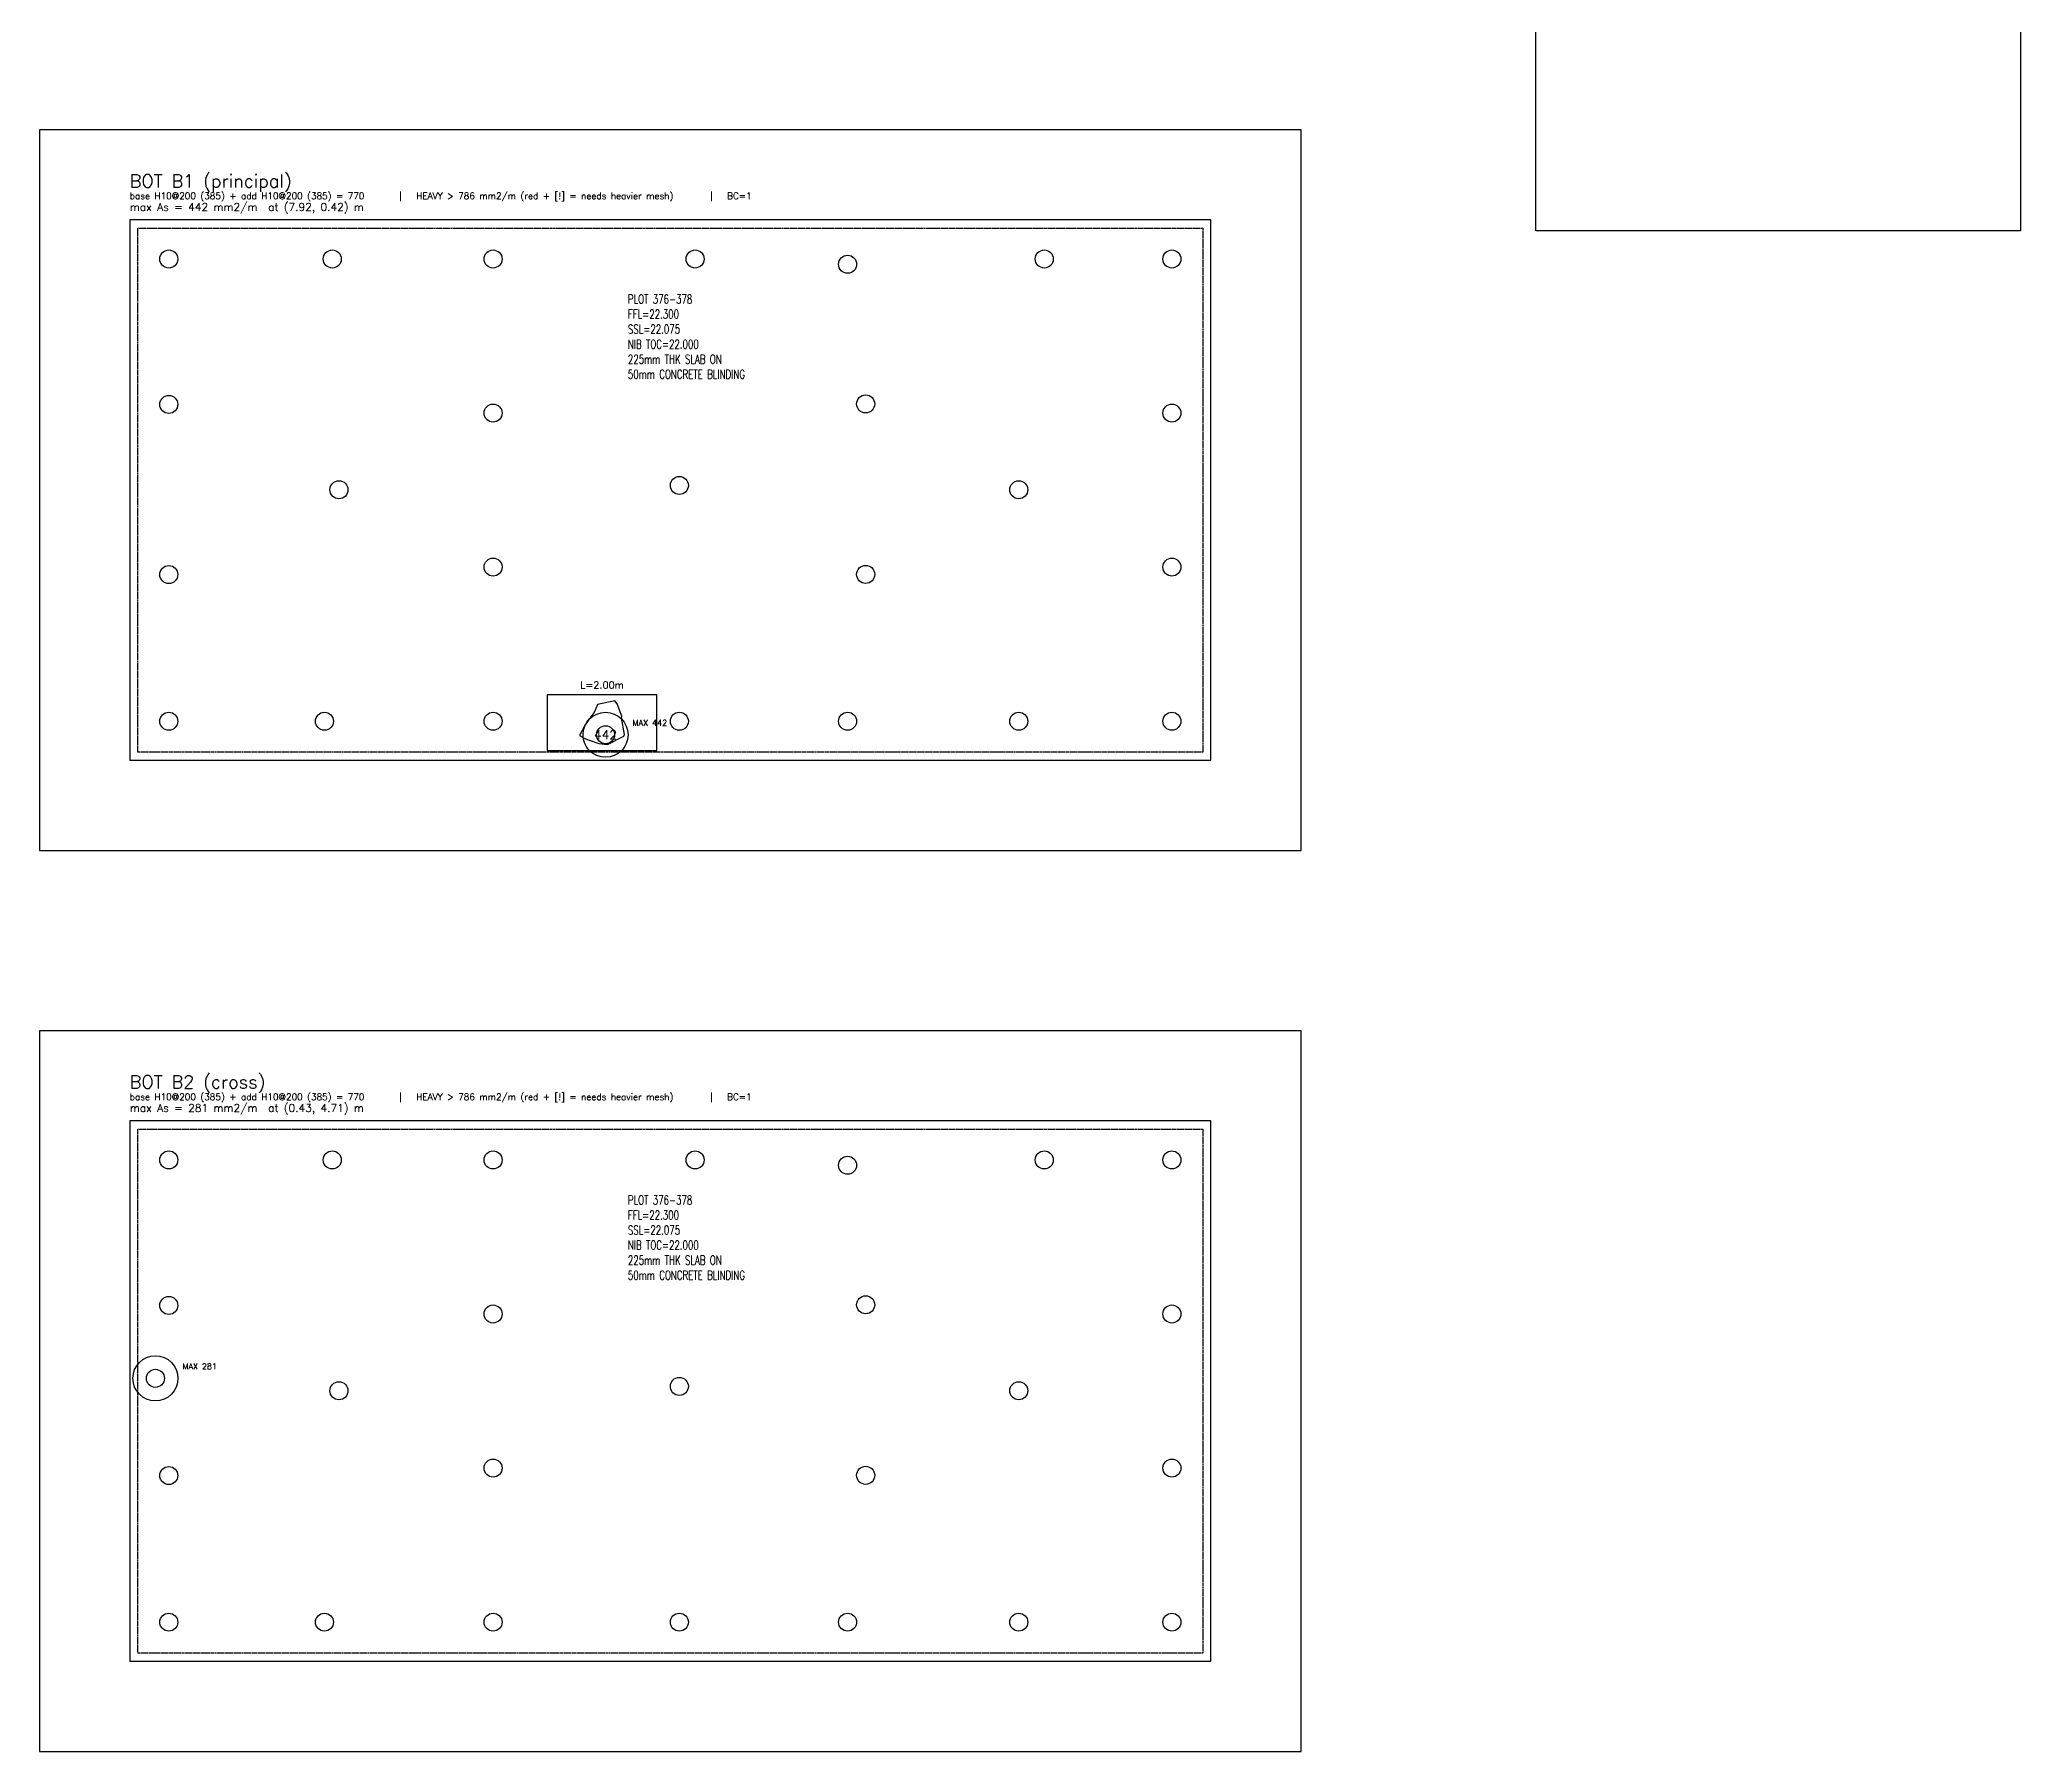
# Model space of a CAD drawing. Header units: millimetres. Extents: x -21392 to 100362, y -17730 to 39230.
# Drawn here: x -21392 to 11567, y -17730 to 10750 of the extents above; entities that cross this region are included whole.
import ezdxf
from ezdxf.enums import TextEntityAlignment as Align

# ---------------------------------------------------------------- set-up
doc = ezdxf.new("R2010")
doc.units = ezdxf.units.MM
doc.linetypes.add('DASHED', pattern=[19.05, 12.7, -6.35])
for name, color, linetype in [('PH-B1-MAX', 3, 'Continuous'), ('PH-B1-PILES', 7, 'Continuous'), ('PH-B1-SD-Text', 4, 'Continuous'), ('PH-B1-SLAB', 8, 'Continuous'), ('PH-B1-THICKNESS', 8, 'Continuous'), ('PH-B1-TITLE', 7, 'Continuous'), ('PH-B2-MAX', 8, 'Continuous'), ('PH-B2-PILES', 7, 'Continuous'), ('PH-B2-SD-Text', 4, 'Continuous'), ('PH-B2-SLAB', 8, 'Continuous'), ('PH-B2-THICKNESS', 8, 'Continuous'), ('PH-B2-TITLE', 7, 'Continuous'), ('PH-FRAME', 7, 'Continuous'), ('rebar_bottom', 7, 'Continuous'), ('SD-B1 ADD', 3, 'Continuous')]:
    doc.layers.add(name, color=color, linetype=linetype)
doc.styles.add('PH-LABEL', font='romans.shx', dxfattribs={"width": 0.7})

msp = doc.modelspace()

# ---------------------------------------------------------------- linework, layer by layer
at = {"layer": 'PH-B1-MAX', "color": 3}
for radius in [375, 150]:
    msp.add_circle((-11975, -816), radius, dxfattribs=at)
at = {"layer": 'PH-B1-PILES'}
for centre in [(-19242, 7100), (-16522, 7100), (-13847, 7100), (-10484, 7100), (-7947, 7012), (-4675, 7100), (-2552, 7100), (-19242, 4680), (-13847, 4537), (-7647, 4690), (-2552, 4537), (-16411, 3260), (-10747, 3332), (-5100, 3260), (-19242, 1850), (-13847, 1974), (-7647, 1853), (-2552, 1974), (-19242, -590), (-16652, -590), (-13847, -590), (-10747, -590), (-7947, -590), (-5100, -590), (-2552, -590)]:
    msp.add_circle(centre, 150, dxfattribs=at)
at = {"layer": 'PH-B1-SLAB'}
msp.add_lwpolyline([(-11237, -1240), (-10997, -1240), (-10756, -1240), (-10454, -1240), (-10153, -1240), (-9820, -1240), (-9488, -1240), (-9175, -1240), (-8862, -1240), (-8555, -1240), (-8248, -1240), (-7947, -1240), (-7635, -1240), (-7336, -1240), (-7037, -1240), (-6739, -1240), (-6442, -1240), (-6144, -1240), (-5846, -1240), (-5549, -1240), (-5251, -1240), (-4954, -1240), (-4658, -1240), (-4371, -1240), (-4083, -1240), (-3789, -1240), (-3495, -1240), (-3180, -1240), (-2865, -1240), (-2613, -1240), (-2314, -1240), (-2108, -1240), (-1902, -1240), (-1902, -1032), (-1902, -824), (-1902, -543), (-1902, -262), (-1902, 51), (-1902, 363), (-1902, 678), (-1902, 989), (-1902, 1283), (-1902, 1576), (-1902, 1869), (-1902, 2162), (-1902, 2455), (-1902, 2748), (-1902, 3039), (-1902, 3329), (-1902, 3603), (-1902, 3877), (-1902, 4152), (-1902, 4426), (-1902, 4705), (-1902, 4984), (-1902, 5278), (-1902, 5572), (-1902, 5872), (-1902, 6172), (-1902, 6483), (-1902, 6794), (-1902, 7039), (-1902, 7342), (-1902, 7546), (-1902, 7750), (-2108, 7750), (-2314, 7750), (-2590, 7750), (-2865, 7750), (-3180, 7750), (-3495, 7750), (-3789, 7750), (-4083, 7750), (-4371, 7750), (-4658, 7750), (-4954, 7750), (-5251, 7750), (-5549, 7750), (-5846, 7750), (-6144, 7750), (-6442, 7750), (-6739, 7750), (-7037, 7750), (-7336, 7750), (-7635, 7750), (-7947, 7750), (-8248, 7750), (-8555, 7750), (-8862, 7750), (-9175, 7750), (-9488, 7750), (-9820, 7750), (-10153, 7750), (-10455, 7750), (-10756, 7750), (-10997, 7750), (-11237, 7750), (-11509, 7750), (-11782, 7750), (-12086, 7750), (-12391, 7750), (-12644, 7750), (-12896, 7750), (-13071, 7750), (-13247, 7750), (-13422, 7750), (-13598, 7750), (-13851, 7750), (-14104, 7750), (-14404, 7750), (-14716, 7750), (-15015, 7750), (-15313, 7750), (-15604, 7750), (-15895, 7750), (-16187, 7750), (-16478, 7750), (-16769, 7750), (-17061, 7750), (-17352, 7750), (-17644, 7750), (-17958, 7750), (-18272, 7750), (-18587, 7750), (-18903, 7750), (-19187, 7750), (-19472, 7750), (-19682, 7750), (-19892, 7750), (-19892, 7546), (-19892, 7342), (-19892, 7052), (-19892, 6794), (-19892, 6483), (-19892, 6172), (-19892, 5872), (-19892, 5572), (-19892, 5278), (-19892, 4984), (-19892, 4705), (-19892, 4426), (-19892, 4152), (-19892, 3877), (-19892, 3603), (-19892, 3329), (-19892, 3039), (-19892, 2748), (-19892, 2455), (-19892, 2162), (-19892, 1869), (-19892, 1576), (-19892, 1283), (-19892, 989), (-19892, 676), (-19892, 363), (-19892, 75), (-19892, -262), (-19892, -543), (-19892, -824), (-19892, -1032), (-19892, -1240), (-19678, -1240), (-19463, -1240), (-19173, -1240), (-18883, -1240), (-18538, -1240), (-18242, -1240), (-17924, -1240), (-17607, -1240), (-17311, -1240), (-17015, -1240), (-16718, -1240), (-16422, -1240), (-16127, -1240), (-15831, -1240), (-15535, -1240), (-15239, -1240), (-14933, -1240), (-14626, -1240), (-14333, -1240), (-14039, -1240), (-13815, -1240), (-13591, -1240), (-13419, -1240), (-13247, -1240), (-13071, -1240), (-12896, -1240), (-12643, -1240), (-12391, -1240), (-12086, -1240), (-11782, -1240), (-11509, -1240), (-11237, -1240)], close=True, dxfattribs=at)
at = {"layer": 'PH-B1-THICKNESS', "color": 8, "linetype": 'DASHED'}
for p, q in [((-19757, 7615), (-19536, 7615)), ((-19757, 7331), (-19757, 7615)), ((-19536, 7615), (-19314, 7615)), ((-19314, 7615), (-19028, 7615)), ((-19028, 7615), (-18741, 7615)), ((-18741, 7615), (-18439, 7615)), ((-18439, 7615), (-18136, 7615)), ((-18136, 7615), (-17834, 7615)), ((-17834, 7615), (-17531, 7615)), ((-17531, 7615), (-17279, 7615)), ((-17279, 7615), (-17026, 7615)), ((-17026, 7615), (-16774, 7615)), ((-16774, 7615), (-16522, 7615)), ((-16522, 7615), (-16162, 7615)), ((-16162, 7615), (-15801, 7615)), ((-15801, 7615), (-15441, 7615)), ((-15441, 7615), (-15082, 7615)), ((-15082, 7615), (-14742, 7615)), ((-14742, 7615), (-14403, 7615)), ((-14403, 7615), (-14125, 7615)), ((-14125, 7615), (-13847, 7615)), ((-13847, 7615), (-13547, 7615)), ((-13547, 7615), (-13247, 7615)), ((-13247, 7615), (-13051, 7615)), ((-13051, 7615), (-12856, 7615)), ((-12856, 7615), (-12573, 7615)), ((-12573, 7615), (-12290, 7615)), ((-12290, 7615), (-11954, 7615)), ((-11954, 7615), (-11618, 7615)), ((-11618, 7615), (-11326, 7615)), ((-11326, 7615), (-11034, 7615)), ((-11034, 7615), (-10759, 7615)), ((-10759, 7615), (-10484, 7615)), ((-10484, 7615), (-10192, 7615)), ((-10192, 7615), (-9900, 7615)), ((-9900, 7615), (-9608, 7615)), ((-9608, 7615), (-9316, 7615)), ((-9316, 7615), (-8974, 7615)), ((-8974, 7615), (-8632, 7615)), ((-8632, 7615), (-8290, 7615)), ((-8290, 7615), (-7947, 7615)), ((-7947, 7615), (-7594, 7615)), ((-7594, 7615), (-7240, 7615)), ((-7240, 7615), (-6896, 7615)), ((-6896, 7615), (-6551, 7615)), ((-6551, 7615), (-6225, 7615)), ((-6225, 7615), (-5898, 7615)), ((-5898, 7615), (-5588, 7615)), ((-5588, 7615), (-5278, 7615)), ((-5278, 7615), (-4976, 7615)), ((-4976, 7615), (-4675, 7615)), ((-4675, 7615), (-4427, 7615)), ((-4427, 7615), (-4179, 7615)), ((-4179, 7615), (-3932, 7615)), ((-3932, 7615), (-3684, 7615)), ((-3684, 7615), (-3393, 7615)), ((-3393, 7615), (-3102, 7615)), ((-3102, 7615), (-2808, 7615)), ((-2808, 7615), (-2515, 7615)), ((-2515, 7615), (-2276, 7615)), ((-2276, 7615), (-2037, 7615)), ((-2037, 7615), (-2037, 7323)), ((-19757, 7048), (-19757, 7331)), ((-2037, 7323), (-2037, 7032)), ((-19757, 6715), (-19757, 7048)), ((-2037, 7032), (-2037, 6689)), ((-19757, 6383), (-19757, 6715)), ((-2037, 6689), (-2037, 6346)), ((-19757, 6050), (-19757, 6383)), ((-2037, 6346), (-2037, 6003)), ((-19757, 5717), (-19757, 6050)), ((-2037, 6003), (-2037, 5660)), ((-19757, 5450), (-19757, 5717)), ((-2037, 5660), (-2037, 5370)), ((-19757, 5183), (-19757, 5450)), ((-2037, 5370), (-2037, 5081)), ((-19757, 4931), (-19757, 5183)), ((-2037, 5081), (-2037, 4809)), ((-19757, 4680), (-19757, 4931)), ((-19757, 4326), (-19757, 4680)), ((-2037, 4809), (-2037, 4537)), ((-19757, 3973), (-19757, 4326)), ((-2037, 4537), (-2037, 4216)), ((-19757, 3619), (-19757, 3973)), ((-2037, 4216), (-2037, 3896)), ((-2037, 3896), (-2037, 3576)), ((-19757, 3265), (-19757, 3619)), ((-2037, 3576), (-2037, 3255)), ((-19757, 2912), (-19757, 3265)), ((-2037, 3255), (-2037, 2935)), ((-19757, 2558), (-19757, 2912)), ((-2037, 2935), (-2037, 2614)), ((-19757, 2204), (-19757, 2558)), ((-2037, 2614), (-2037, 2294)), ((-19757, 1850), (-19757, 2204)), ((-2037, 2294), (-2037, 1974)), ((-19757, 1590), (-19757, 1850)), ((-2037, 1974), (-2037, 1650)), ((-2037, 1650), (-2037, 1326)), ((-19757, 1329), (-19757, 1590)), ((-19757, 1047), (-19757, 1329)), ((-2037, 1326), (-2037, 1002)), ((-19757, 766), (-19757, 1047)), ((-2037, 1002), (-2037, 678)), ((-19757, 423), (-19757, 766)), ((-2037, 678), (-2037, 358)), ((-19757, 80), (-19757, 423)), ((-2037, 358), (-2037, 38)), ((-19757, -252), (-19757, 80)), ((-2037, 38), (-2037, -276)), ((-19757, -584), (-19757, -252)), ((-2037, -276), (-2037, -590)), ((-19757, -844), (-19757, -584)), ((-2037, -590), (-2037, -847)), ((-19757, -1105), (-19757, -844)), ((-2037, -847), (-2037, -1105)), ((-19488, -1105), (-19757, -1105)), ((-19218, -1105), (-19488, -1105)), ((-18876, -1105), (-19218, -1105)), ((-18533, -1105), (-18876, -1105)), ((-18180, -1105), (-18533, -1105)), ((-17826, -1105), (-18180, -1105)), ((-17522, -1105), (-17826, -1105)), ((-17218, -1105), (-17522, -1105)), ((-16935, -1105), (-17218, -1105)), ((-16652, -1105), (-16935, -1105)), ((-16353, -1105), (-16652, -1105)), ((-16053, -1105), (-16353, -1105)), ((-15754, -1105), (-16053, -1105)), ((-15455, -1105), (-15754, -1105)), ((-15156, -1105), (-15455, -1105)), ((-14856, -1105), (-15156, -1105)), ((-14565, -1105), (-14856, -1105)), ((-14273, -1105), (-14565, -1105)), ((-14045, -1105), (-14273, -1105)), ((-13847, -1105), (-14045, -1105)), ((-13689, -1105), (-13847, -1105)), ((-13532, -1105), (-13689, -1105)), ((-13389, -1105), (-13532, -1105)), ((-13247, -1105), (-13389, -1105)), ((-13087, -1105), (-13247, -1105)), ((-12928, -1105), (-13087, -1105)), ((-12701, -1105), (-12928, -1105)), ((-12474, -1105), (-12701, -1105)), ((-12195, -1105), (-12474, -1105)), ((-11916, -1105), (-12195, -1105)), ((-11624, -1105), (-11916, -1105)), ((-11332, -1105), (-11624, -1105)), ((-11039, -1105), (-11332, -1105)), ((-10747, -1105), (-11039, -1105)), ((-10397, -1105), (-10747, -1105)), ((-10047, -1105), (-10397, -1105)), ((-9697, -1105), (-10047, -1105)), ((-9347, -1105), (-9697, -1105)), ((-8997, -1105), (-9347, -1105)), ((-8647, -1105), (-8997, -1105)), ((-8297, -1105), (-8647, -1105)), ((-7947, -1105), (-8297, -1105)), ((-7592, -1105), (-7947, -1105)), ((-7236, -1105), (-7592, -1105)), ((-6880, -1105), (-7236, -1105)), ((-6524, -1105), (-6880, -1105)), ((-6168, -1105), (-6524, -1105)), ((-5812, -1105), (-6168, -1105)), ((-5456, -1105), (-5812, -1105)), ((-5100, -1105), (-5456, -1105)), ((-4830, -1105), (-5100, -1105)), ((-4561, -1105), (-4830, -1105)), ((-4273, -1105), (-4561, -1105)), ((-3986, -1105), (-4273, -1105)), ((-3644, -1105), (-3986, -1105)), ((-3302, -1105), (-3644, -1105)), ((-2961, -1105), (-3302, -1105)), ((-2619, -1105), (-2961, -1105)), ((-2328, -1105), (-2619, -1105)), ((-2037, -1105), (-2328, -1105))]:
    msp.add_line(p, q, dxfattribs=at)
at = {"layer": 'PH-B2-MAX', "color": 8}
for radius in [375, 150]:
    msp.add_circle((-19465, -11523), radius, dxfattribs=at)
at = {"layer": 'PH-B2-PILES'}
for centre in [(-19242, -7890), (-16522, -7890), (-13847, -7890), (-10484, -7890), (-7947, -7978), (-4675, -7890), (-2552, -7890), (-19242, -10310), (-7647, -10300), (-13847, -10453), (-2552, -10453), (-10747, -11658), (-16411, -11730), (-5100, -11730), (-19242, -13140), (-13847, -13016), (-7647, -13137), (-2552, -13016), (-19242, -15580), (-16652, -15580), (-13847, -15580), (-10747, -15580), (-7947, -15580), (-5100, -15580), (-2552, -15580)]:
    msp.add_circle(centre, 150, dxfattribs=at)
at = {"layer": 'PH-B2-SLAB'}
msp.add_lwpolyline([(-11237, -16230), (-10997, -16230), (-10756, -16230), (-10454, -16230), (-10153, -16230), (-9820, -16230), (-9488, -16230), (-9175, -16230), (-8862, -16230), (-8555, -16230), (-8248, -16230), (-7947, -16230), (-7635, -16230), (-7336, -16230), (-7037, -16230), (-6739, -16230), (-6442, -16230), (-6144, -16230), (-5846, -16230), (-5549, -16230), (-5251, -16230), (-4954, -16230), (-4658, -16230), (-4371, -16230), (-4083, -16230), (-3789, -16230), (-3495, -16230), (-3180, -16230), (-2865, -16230), (-2613, -16230), (-2314, -16230), (-2108, -16230), (-1902, -16230), (-1902, -16022), (-1902, -15814), (-1902, -15533), (-1902, -15252), (-1902, -14939), (-1902, -14627), (-1902, -14312), (-1902, -14001), (-1902, -13707), (-1902, -13414), (-1902, -13121), (-1902, -12828), (-1902, -12535), (-1902, -12242), (-1902, -11951), (-1902, -11661), (-1902, -11387), (-1902, -11113), (-1902, -10838), (-1902, -10564), (-1902, -10285), (-1902, -10006), (-1902, -9712), (-1902, -9418), (-1902, -9118), (-1902, -8818), (-1902, -8507), (-1902, -8196), (-1902, -7951), (-1902, -7648), (-1902, -7444), (-1902, -7240), (-2108, -7240), (-2314, -7240), (-2590, -7240), (-2865, -7240), (-3180, -7240), (-3495, -7240), (-3789, -7240), (-4083, -7240), (-4371, -7240), (-4658, -7240), (-4954, -7240), (-5251, -7240), (-5549, -7240), (-5846, -7240), (-6144, -7240), (-6442, -7240), (-6739, -7240), (-7037, -7240), (-7336, -7240), (-7635, -7240), (-7947, -7240), (-8248, -7240), (-8555, -7240), (-8862, -7240), (-9175, -7240), (-9488, -7240), (-9820, -7240), (-10153, -7240), (-10455, -7240), (-10756, -7240), (-10997, -7240), (-11237, -7240), (-11509, -7240), (-11782, -7240), (-12086, -7240), (-12391, -7240), (-12644, -7240), (-12896, -7240), (-13071, -7240), (-13247, -7240), (-13422, -7240), (-13598, -7240), (-13851, -7240), (-14104, -7240), (-14404, -7240), (-14716, -7240), (-15015, -7240), (-15313, -7240), (-15604, -7240), (-15895, -7240), (-16187, -7240), (-16478, -7240), (-16769, -7240), (-17061, -7240), (-17352, -7240), (-17644, -7240), (-17958, -7240), (-18272, -7240), (-18587, -7240), (-18903, -7240), (-19187, -7240), (-19472, -7240), (-19682, -7240), (-19892, -7240), (-19892, -7444), (-19892, -7648), (-19892, -7938), (-19892, -8196), (-19892, -8507), (-19892, -8818), (-19892, -9118), (-19892, -9418), (-19892, -9712), (-19892, -10006), (-19892, -10285), (-19892, -10564), (-19892, -10838), (-19892, -11113), (-19892, -11387), (-19892, -11661), (-19892, -11951), (-19892, -12242), (-19892, -12535), (-19892, -12828), (-19892, -13121), (-19892, -13414), (-19892, -13707), (-19892, -14001), (-19892, -14314), (-19892, -14627), (-19892, -14915), (-19892, -15252), (-19892, -15533), (-19892, -15814), (-19892, -16022), (-19892, -16230), (-19678, -16230), (-19463, -16230), (-19173, -16230), (-18883, -16230), (-18538, -16230), (-18242, -16230), (-17924, -16230), (-17607, -16230), (-17311, -16230), (-17015, -16230), (-16718, -16230), (-16422, -16230), (-16127, -16230), (-15831, -16230), (-15535, -16230), (-15239, -16230), (-14933, -16230), (-14626, -16230), (-14333, -16230), (-14039, -16230), (-13815, -16230), (-13591, -16230), (-13419, -16230), (-13247, -16230), (-13071, -16230), (-12896, -16230), (-12643, -16230), (-12391, -16230), (-12086, -16230), (-11782, -16230), (-11509, -16230), (-11237, -16230)], close=True, dxfattribs=at)
at = {"layer": 'PH-B2-THICKNESS', "color": 8, "linetype": 'DASHED'}
for p, q in [((-19757, -7375), (-19536, -7375)), ((-19757, -7659), (-19757, -7375)), ((-19536, -7375), (-19314, -7375)), ((-19314, -7375), (-19028, -7375)), ((-19028, -7375), (-18741, -7375)), ((-18741, -7375), (-18439, -7375)), ((-18439, -7375), (-18136, -7375)), ((-18136, -7375), (-17834, -7375)), ((-17834, -7375), (-17531, -7375)), ((-17531, -7375), (-17279, -7375)), ((-17279, -7375), (-17026, -7375)), ((-17026, -7375), (-16774, -7375)), ((-16774, -7375), (-16522, -7375)), ((-16522, -7375), (-16162, -7375)), ((-16162, -7375), (-15801, -7375)), ((-15801, -7375), (-15441, -7375)), ((-15441, -7375), (-15082, -7375)), ((-15082, -7375), (-14742, -7375)), ((-14742, -7375), (-14403, -7375)), ((-14403, -7375), (-14125, -7375)), ((-14125, -7375), (-13847, -7375)), ((-13847, -7375), (-13547, -7375)), ((-13547, -7375), (-13247, -7375)), ((-13247, -7375), (-13051, -7375)), ((-13051, -7375), (-12856, -7375)), ((-12856, -7375), (-12573, -7375)), ((-12573, -7375), (-12290, -7375)), ((-12290, -7375), (-11954, -7375)), ((-11954, -7375), (-11618, -7375)), ((-11618, -7375), (-11326, -7375)), ((-11326, -7375), (-11034, -7375)), ((-11034, -7375), (-10759, -7375)), ((-10759, -7375), (-10484, -7375)), ((-10484, -7375), (-10192, -7375)), ((-10192, -7375), (-9900, -7375)), ((-9900, -7375), (-9608, -7375)), ((-9608, -7375), (-9316, -7375)), ((-9316, -7375), (-8974, -7375)), ((-8974, -7375), (-8632, -7375)), ((-8632, -7375), (-8290, -7375)), ((-8290, -7375), (-7947, -7375)), ((-7947, -7375), (-7594, -7375)), ((-7594, -7375), (-7240, -7375)), ((-7240, -7375), (-6896, -7375)), ((-6896, -7375), (-6551, -7375)), ((-6551, -7375), (-6225, -7375)), ((-6225, -7375), (-5898, -7375)), ((-5898, -7375), (-5588, -7375)), ((-5588, -7375), (-5278, -7375)), ((-5278, -7375), (-4976, -7375)), ((-4976, -7375), (-4675, -7375)), ((-4675, -7375), (-4427, -7375)), ((-4427, -7375), (-4179, -7375)), ((-4179, -7375), (-3932, -7375)), ((-3932, -7375), (-3684, -7375)), ((-3684, -7375), (-3393, -7375)), ((-3393, -7375), (-3102, -7375)), ((-3102, -7375), (-2808, -7375)), ((-2808, -7375), (-2515, -7375)), ((-2515, -7375), (-2276, -7375)), ((-2276, -7375), (-2037, -7375)), ((-2037, -7375), (-2037, -7667)), ((-19757, -7942), (-19757, -7659)), ((-2037, -7667), (-2037, -7958)), ((-19757, -8275), (-19757, -7942)), ((-2037, -7958), (-2037, -8301)), ((-19757, -8607), (-19757, -8275)), ((-2037, -8301), (-2037, -8644)), ((-19757, -8940), (-19757, -8607)), ((-2037, -8644), (-2037, -8987)), ((-19757, -9273), (-19757, -8940)), ((-2037, -8987), (-2037, -9330)), ((-19757, -9540), (-19757, -9273)), ((-19757, -9807), (-19757, -9540)), ((-2037, -9330), (-2037, -9620)), ((-19757, -10059), (-19757, -9807)), ((-2037, -9620), (-2037, -9909)), ((-19757, -10310), (-19757, -10059)), ((-2037, -9909), (-2037, -10181)), ((-2037, -10181), (-2037, -10453)), ((-19757, -10664), (-19757, -10310)), ((-2037, -10453), (-2037, -10774)), ((-19757, -11017), (-19757, -10664)), ((-2037, -10774), (-2037, -11094)), ((-19757, -11371), (-19757, -11017)), ((-2037, -11094), (-2037, -11414)), ((-19757, -11725), (-19757, -11371)), ((-2037, -11414), (-2037, -11735)), ((-19757, -12078), (-19757, -11725)), ((-2037, -11735), (-2037, -12055)), ((-19757, -12432), (-19757, -12078)), ((-2037, -12055), (-2037, -12376)), ((-19757, -12786), (-19757, -12432)), ((-2037, -12376), (-2037, -12696)), ((-19757, -13140), (-19757, -12786)), ((-2037, -12696), (-2037, -13016)), ((-19757, -13400), (-19757, -13140)), ((-2037, -13016), (-2037, -13340)), ((-19757, -13661), (-19757, -13400)), ((-2037, -13340), (-2037, -13664)), ((-19757, -13943), (-19757, -13661)), ((-2037, -13664), (-2037, -13988)), ((-19757, -14224), (-19757, -13943)), ((-2037, -13988), (-2037, -14312)), ((-19757, -14567), (-19757, -14224)), ((-2037, -14312), (-2037, -14632)), ((-19757, -14910), (-19757, -14567)), ((-2037, -14632), (-2037, -14952)), ((-19757, -15242), (-19757, -14910)), ((-2037, -14952), (-2037, -15266)), ((-19757, -15574), (-19757, -15242)), ((-2037, -15266), (-2037, -15580)), ((-19757, -15834), (-19757, -15574)), ((-2037, -15580), (-2037, -15837)), ((-19757, -16095), (-19757, -15834)), ((-19488, -16095), (-19757, -16095)), ((-19218, -16095), (-19488, -16095)), ((-18876, -16095), (-19218, -16095)), ((-18533, -16095), (-18876, -16095)), ((-18180, -16095), (-18533, -16095)), ((-17826, -16095), (-18180, -16095)), ((-17522, -16095), (-17826, -16095)), ((-17218, -16095), (-17522, -16095)), ((-16935, -16095), (-17218, -16095)), ((-16652, -16095), (-16935, -16095)), ((-16353, -16095), (-16652, -16095)), ((-16053, -16095), (-16353, -16095)), ((-15754, -16095), (-16053, -16095)), ((-15455, -16095), (-15754, -16095)), ((-15156, -16095), (-15455, -16095)), ((-14856, -16095), (-15156, -16095)), ((-14565, -16095), (-14856, -16095)), ((-14273, -16095), (-14565, -16095)), ((-14045, -16095), (-14273, -16095)), ((-13847, -16095), (-14045, -16095)), ((-13689, -16095), (-13847, -16095)), ((-13532, -16095), (-13689, -16095)), ((-13389, -16095), (-13532, -16095)), ((-13247, -16095), (-13389, -16095)), ((-13087, -16095), (-13247, -16095)), ((-12928, -16095), (-13087, -16095)), ((-12701, -16095), (-12928, -16095)), ((-12474, -16095), (-12701, -16095)), ((-12195, -16095), (-12474, -16095)), ((-11916, -16095), (-12195, -16095)), ((-11624, -16095), (-11916, -16095)), ((-11332, -16095), (-11624, -16095)), ((-11039, -16095), (-11332, -16095)), ((-10747, -16095), (-11039, -16095)), ((-10397, -16095), (-10747, -16095)), ((-10047, -16095), (-10397, -16095)), ((-9697, -16095), (-10047, -16095)), ((-9347, -16095), (-9697, -16095)), ((-8997, -16095), (-9347, -16095)), ((-8647, -16095), (-8997, -16095)), ((-8297, -16095), (-8647, -16095)), ((-7947, -16095), (-8297, -16095)), ((-7592, -16095), (-7947, -16095)), ((-7236, -16095), (-7592, -16095)), ((-6880, -16095), (-7236, -16095)), ((-6524, -16095), (-6880, -16095)), ((-6168, -16095), (-6524, -16095)), ((-5812, -16095), (-6168, -16095)), ((-5456, -16095), (-5812, -16095)), ((-5100, -16095), (-5456, -16095)), ((-4830, -16095), (-5100, -16095)), ((-4561, -16095), (-4830, -16095)), ((-4273, -16095), (-4561, -16095)), ((-3986, -16095), (-4273, -16095)), ((-3644, -16095), (-3986, -16095)), ((-3302, -16095), (-3644, -16095)), ((-2961, -16095), (-3302, -16095)), ((-2619, -16095), (-2961, -16095)), ((-2328, -16095), (-2619, -16095)), ((-2037, -16095), (-2328, -16095)), ((-2037, -15837), (-2037, -16095))]:
    msp.add_line(p, q, dxfattribs=at)
at = {"layer": 'PH-FRAME', "color": 7}
for points in [[(-21392, -2740), (-402, -2740), (-402, 9250), (-21392, 9250)], [(-21392, -17730), (-402, -17730), (-402, -5740), (-21392, -5740)]]:
    msp.add_lwpolyline(points, close=True, dxfattribs=at)
at = {"layer": 'rebar_bottom'}
msp.add_lwpolyline([(3502, 27858), (11567, 27858), (11567, 7570), (3502, 7570)], close=True, dxfattribs=at)
at = {"layer": 'SD-B1 ADD', "color": 3}
msp.add_lwpolyline([(-12947, -1079), (-11121, -1079), (-11121, -149), (-12947, -149)], close=True, dxfattribs=at)
msp.add_lwpolyline([(-11703, -506), (-11782, -299), (-11821, -249), (-12111, -314), (-12167, -446), (-12234, -537), (-12315, -652), (-12407, -828), (-12317, -878), (-12250, -907), (-12087, -963), (-11941, -979), (-11702, -855), (-11670, -838), (-11663, -822), (-11661, -810), (-11708, -532), (-11703, -506)], dxfattribs=at)

# ---------------------------------------------------------------- texts
at = {"layer": 'PH-B1-MAX', "color": 3, "style": 'PH-LABEL'}
msp.add_text('MAX 442', height=97.1, dxfattribs=at).set_placement((-11525, -666))
at = {"layer": 'PH-B1-SD-Text', "color": 4, "insert": (-11603, 6508), "char_height": 150, "attachment_point": 1, "style": 'PH-LABEL'}
msp.add_mtext('PLOT 376-378 \\P\\pxql;FFL=22.300\\PSSL=22.075\\PNIB TOC=22.000\\P\\C256;225mm THK SLAB ON\\P50mm CONCRETE BLINDING', dxfattribs=at)
at = {"layer": 'PH-B1-TITLE', "color": 7, "style": 'PH-LABEL'}
msp.add_text('BOT B1 (principal)', height=215.88, dxfattribs=at).set_placement((-19892, 8290))
at = {"layer": 'PH-B1-TITLE', "color": 8, "style": 'PH-LABEL'}
msp.add_text('base H10@200 (385) + add H10@200 (385) = 770   |   HEAVY > 786 mm2/m (red + [!] = needs heavier mesh)   |   BC=1', height=107.94, dxfattribs=at).set_placement((-19892, 8096))
at = {"layer": 'PH-B1-TITLE', "color": 3, "style": 'PH-LABEL'}
msp.add_text('max As = 442 mm2/m  at (7.92, 0.42) m', height=129.53, dxfattribs=at).set_placement((-19892, 7901))
at = {"layer": 'PH-B2-MAX', "color": 8, "style": 'PH-LABEL'}
msp.add_text('MAX 281', height=97.1, dxfattribs=at).set_placement((-19015, -11373))
at = {"layer": 'PH-B2-SD-Text', "color": 4, "insert": (-11603, -8482), "char_height": 150, "attachment_point": 1, "style": 'PH-LABEL'}
msp.add_mtext('PLOT 376-378 \\P\\pxql;FFL=22.300\\PSSL=22.075\\PNIB TOC=22.000\\P\\C256;225mm THK SLAB ON\\P50mm CONCRETE BLINDING', dxfattribs=at)
at = {"layer": 'PH-B2-TITLE', "color": 7, "style": 'PH-LABEL'}
msp.add_text('BOT B2 (cross)', height=215.88, dxfattribs=at).set_placement((-19892, -6700))
at = {"layer": 'PH-B2-TITLE', "color": 8, "style": 'PH-LABEL'}
for s, height, p in [('base H10@200 (385) + add H10@200 (385) = 770   |   HEAVY > 786 mm2/m (red + [!] = needs heavier mesh)   |   BC=1', 107.94, (-19892, -6894)), ('max As = 281 mm2/m  at (0.43, 4.71) m', 129.53, (-19892, -7089))]:
    msp.add_text(s, height=height, dxfattribs=at).set_placement(p)
at = {"layer": 'SD-B1 ADD', "color": 4, "style": 'PH-LABEL'}
msp.add_text('L=2.00m', height=118.7, dxfattribs=at).set_placement((-12034, -84), align=Align.BOTTOM_CENTER)
at = {"layer": 'SD-B1 ADD', "color": 3, "style": 'PH-LABEL'}
msp.add_text('442', height=150, dxfattribs=at).set_placement((-11975, -816), align=Align.MIDDLE_CENTER)

doc.saveas('drawing.dxf')
